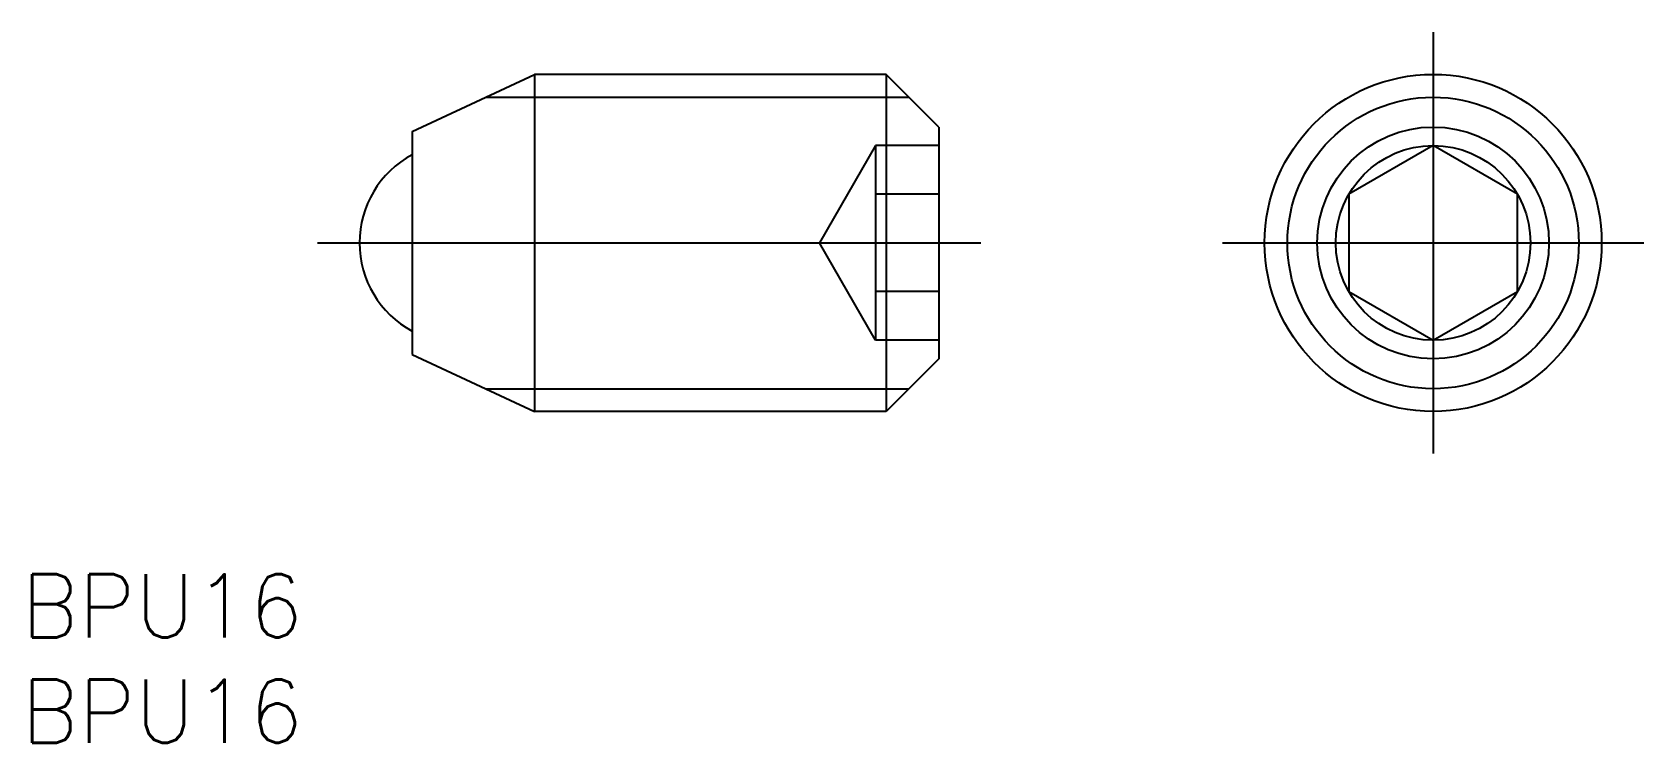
# Model space of a CAD drawing. Extents: x -66.5 to 10, y -23.7 to 10.
import ezdxf

# ---------------------------------------------------------------- set-up
doc = ezdxf.new("R2010")
doc.units = 0
doc.linetypes.add('CENTER', pattern=[50.8, 31.75, -6.35, 6.35, -6.35])
doc.linetypes.add('DASHED', pattern=[19.05, 12.7, -6.35])
doc.layers.get('0').update_dxf_attribs({"linetype": 'CONTINUOUS'})
doc.layers.add('CENTER', color=1, linetype='CENTER')
doc.styles.get("Standard").update_dxf_attribs({"font": 'txt.shx', "height": 3, "bigfont": 'bigfont.shx'})

msp = doc.modelspace()

# ---------------------------------------------------------------- linework, layer by layer
at = {"color": 7, "linetype": 'CONTINUOUS'}
for p, q in [((-48.469, 5.295), (-42.669, 8)), ((-25.969, 8), (-42.669, 8)), ((-42.669, 8), (-42.669, -8)), ((-25.969, 8), (-25.969, -8)), ((-23.469, 5.5), (-25.969, 8)), ((-23.469, 5.5), (-23.469, -5.5)), ((-48.469, 5.295), (-48.469, -5.295)), ((0, 4.619), (-4, 2.309)), ((4, 2.309), (0, 4.619)), ((-4, 2.309), (-4, -2.309)), ((4, -2.309), (4, 2.309)), ((-4, -2.309), (0, -4.619)), ((0, -4.619), (4, -2.309)), ((-48.469, -5.295), (-42.669, -8)), ((-23.469, -5.5), (-25.969, -8)), ((-25.969, -8), (-42.669, -8))]:
    msp.add_line(p, q, dxfattribs=at)
at = {"color": 3, "linetype": 'CONTINUOUS'}
for p, q in [((-44.99, 6.918), (-24.886, 6.918)), ((-44.99, -6.917), (-24.886, -6.917))]:
    msp.add_line(p, q, dxfattribs=at)
at = {"color": 3, "linetype": 'DASHED'}
for p, q in [((-26.469, 4.619), (-29.136, 0)), ((-26.469, 4.619), (-26.469, -4.619)), ((-23.469, 4.619), (-26.469, 4.619)), ((-23.469, 2.309), (-26.469, 2.309)), ((-26.469, -4.619), (-29.136, 0)), ((-23.469, -2.309), (-26.469, -2.309)), ((-23.469, -4.619), (-26.469, -4.619))]:
    msp.add_line(p, q, dxfattribs=at)
at = {"color": 7, "linetype": 'CONTINUOUS'}
for radius in [8, 5.5, 4.619]:
    msp.add_circle((0, 0), radius, dxfattribs=at)
at = {"color": 3, "linetype": 'CONTINUOUS'}
msp.add_circle((0, 0), 6.918, dxfattribs=at)
at = {"color": 7, "linetype": 'CONTINUOUS'}
msp.add_arc((-46.219, 0), 4.75, 118.27371, 241.72629, dxfattribs=at)
at = {"layer": 'CENTER', "color": 1, "linetype": 'CENTER'}
for p, q in [((0, 10), (0, -10)), ((-52.969, 0), (-21.469, 0)), ((-10, 0), (10, 0))]:
    msp.add_line(p, q, dxfattribs=at)

# ---------------------------------------------------------------- texts
at = {"color": 7, "linetype": 'CONTINUOUS'}
for p in [(-67.02, -18.723), (-67.02, -23.723)]:
    msp.add_text('BPU16', height=3, dxfattribs=at).set_placement(p)

doc.saveas('drawing.dxf')
